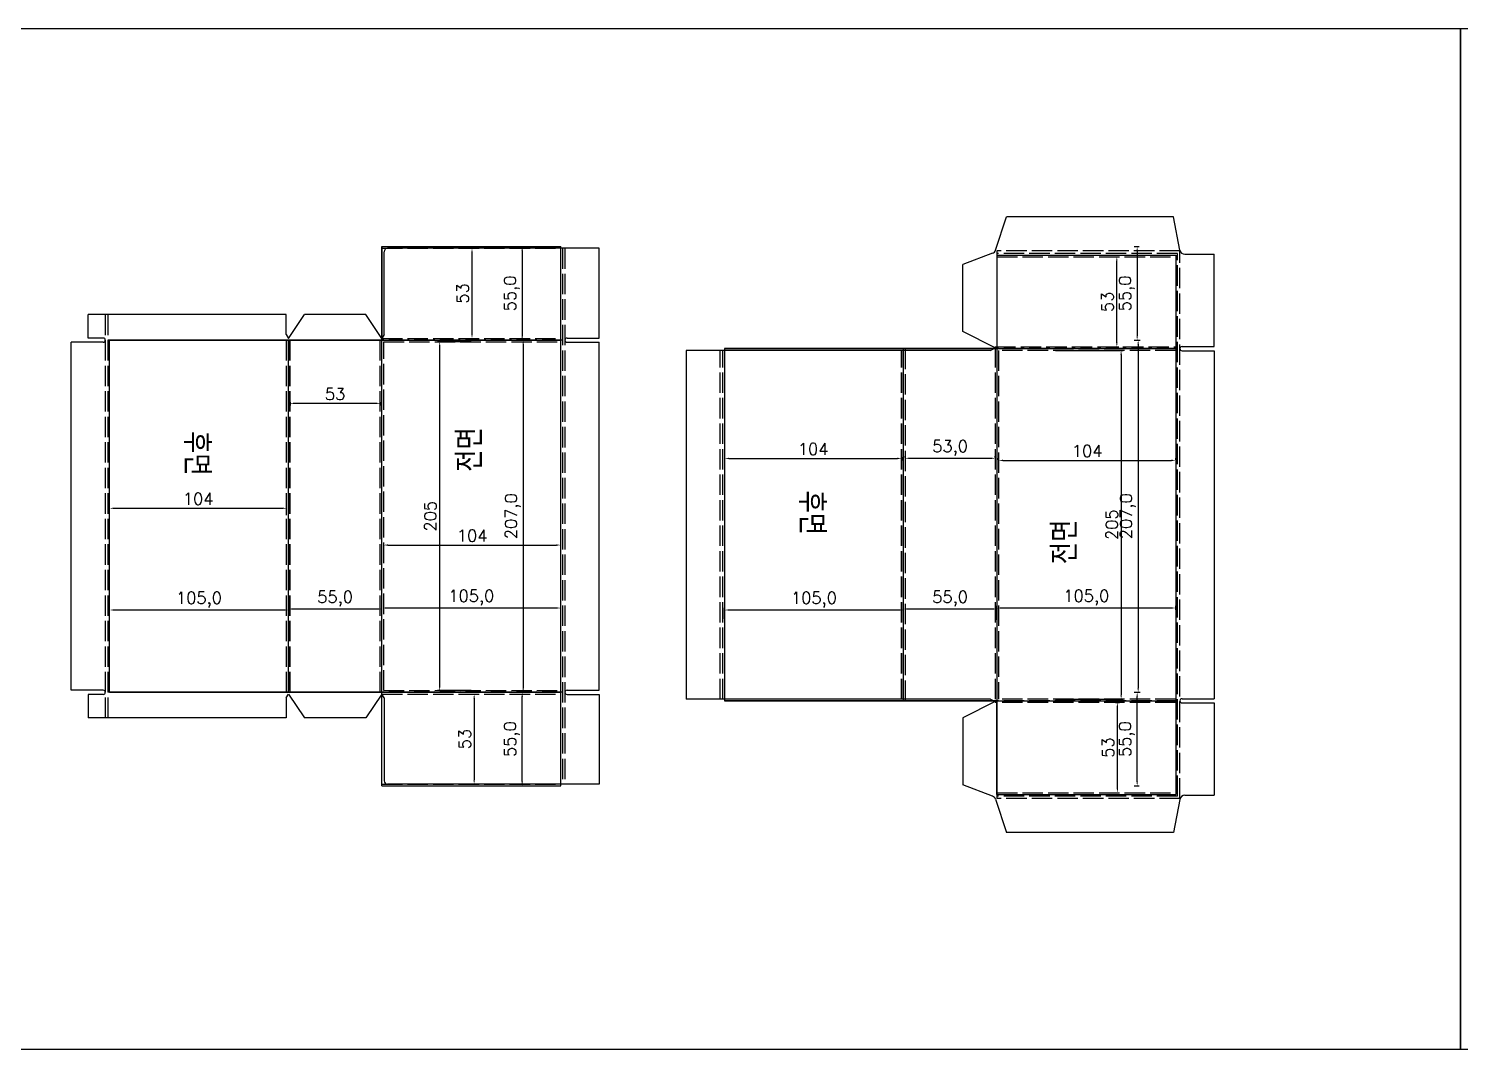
# Model space of a CAD drawing. Header units: millimetres. Extents: x 2179 to 11229, y 1198 to 3756.
# Drawn here: x 5838 to 6679, y 2635 to 3235 of the extents above; entities that cross this region are included whole.
import ezdxf

# ---------------------------------------------------------------- set-up
doc = ezdxf.new("R2010")
doc.units = ezdxf.units.MM
doc.linetypes.add('ACAD_ISO02W100', pattern=[15, 12, -3])
for name, color, linetype in [('기지', 7, 'Continuous'), ('인쇄지', 7, 'Continuous'), ('치수', 7, 'Continuous')]:
    doc.layers.add(name, color=color, linetype=linetype)
doc.styles.get("Standard").update_dxf_attribs({"font": 'txt.shx', "bigfont": 'zfhg.shx'})
doc.dimstyles.new('ISO-25', dxfattribs={"dimtxt": 2.5, "dimasz": 2.5, "dimexe": 1.25, "dimexo": 0.625, "dimtad": 1, "dimtxsty": 'Standard', "dimcen": 2.5, "dimadec": 0, "dimazin": 0, "dimtfac": 1, "dimtmove": 0, "dimatfit": 3, "dimfxl": 0, "dimarcsym": 0})

# ---------------------------------------------------------------- blocks, each defined once
blk = doc.blocks.new('*D244')
at = {"layer": 'DEFPOINTS', "color": 0}
for p in [(6476.55, 3101.07), (6477.03, 3101.07), (6476.55, 3048.07)]:
    blk.add_point(p, dxfattribs=at)
at = {"layer": '치수', "color": 0, "lineweight": -2}
for p, q in [((6477.03, 3050.57), (6477.03, 3098.57)), ((6477.18, 3101.07), (6478.28, 3101.07)), ((6477.18, 3048.07), (6478.28, 3048.07))]:
    blk.add_line(p, q, dxfattribs=at)
at = {"layer": '치수', "color": 0}
for points in [[(6476.61, 3098.57), (6477.44, 3098.57), (6477.03, 3101.07)], [(6476.61, 3050.57), (6477.44, 3050.57), (6477.03, 3048.07)]]:
    blk.add_solid(points, dxfattribs=at)
at = {"layer": '치수', "color": 0, "insert": (6471.53, 3074.57), "char_height": 7, "attachment_point": 5, "rotation": 90}
blk.add_mtext('53', dxfattribs=at)
blk = doc.blocks.new('*D243')
at = {"layer": 'DEFPOINTS', "color": 0}
for p in [(6440.32, 3046.07), (6440.32, 2841.07), (6479.55, 2841.07)]:
    blk.add_point(p, dxfattribs=at)
at = {"layer": '치수', "color": 0, "lineweight": -2}
for p, q in [((6440.94, 3046.07), (6480.8, 3046.07)), ((6479.55, 3043.57), (6479.55, 2843.57)), ((6440.94, 2841.07), (6480.8, 2841.07))]:
    blk.add_line(p, q, dxfattribs=at)
at = {"layer": '치수', "color": 0}
for points in [[(6479.13, 3043.57), (6479.97, 3043.57), (6479.55, 3046.07)], [(6479.13, 2843.57), (6479.97, 2843.57), (6479.55, 2841.07)]]:
    blk.add_solid(points, dxfattribs=at)
at = {"layer": '치수', "color": 0, "insert": (6474.05, 2943.57), "char_height": 7, "attachment_point": 5, "rotation": 90}
blk.add_mtext('205', dxfattribs=at)
blk = doc.blocks.new('*D245')
at = {"layer": 'DEFPOINTS', "color": 0}
for p in [(6475.61, 2839.07), (6477.34, 2839.07), (6474.44, 2786.07)]:
    blk.add_point(p, dxfattribs=at)
at = {"layer": '치수', "color": 0, "lineweight": -2}
for p, q in [((6476.24, 2839.07), (6478.59, 2839.07)), ((6477.34, 2788.57), (6477.34, 2836.57)), ((6475.06, 2786.07), (6478.59, 2786.07))]:
    blk.add_line(p, q, dxfattribs=at)
at = {"layer": '치수', "color": 0}
for points in [[(6476.93, 2836.57), (6477.76, 2836.57), (6477.34, 2839.07)], [(6476.93, 2788.57), (6477.76, 2788.57), (6477.34, 2786.07)]]:
    blk.add_solid(points, dxfattribs=at)
at = {"layer": '치수', "color": 0, "insert": (6471.84, 2812.57), "char_height": 7, "attachment_point": 5, "rotation": 90}
blk.add_mtext('53', dxfattribs=at)
blk = doc.blocks.new('*D242')
at = {"layer": 'DEFPOINTS', "color": 0}
for p in [(6407.61, 2981.18), (6511.61, 2981.4), (6511.61, 2981.18)]:
    blk.add_point(p, dxfattribs=at)
at = {"layer": '치수', "color": 0, "lineweight": -2}
for p, q in [((6407.61, 2981.81), (6407.61, 2982.65)), ((6410.11, 2981.4), (6509.11, 2981.4)), ((6511.61, 2981.81), (6511.61, 2982.65))]:
    blk.add_line(p, q, dxfattribs=at)
at = {"layer": '치수', "color": 0}
for points in [[(6410.11, 2981.82), (6410.11, 2980.99), (6407.61, 2981.4)], [(6509.11, 2981.82), (6509.11, 2980.99), (6511.61, 2981.4)]]:
    blk.add_solid(points, dxfattribs=at)
at = {"layer": '치수', "color": 0, "insert": (6459.61, 2986.9), "char_height": 7, "attachment_point": 5}
blk.add_mtext('104', dxfattribs=at)
blk = doc.blocks.new('*D241')
at = {"layer": 'DEFPOINTS', "color": 0}
for p in [(6246.61, 2984.01), (6350.61, 2984.01), (6350.61, 2982.56)]:
    blk.add_point(p, dxfattribs=at)
at = {"layer": '치수', "color": 0, "lineweight": -2}
for p, q in [((6246.61, 2983.38), (6246.61, 2981.31)), ((6249.11, 2982.56), (6348.11, 2982.56)), ((6350.61, 2983.38), (6350.61, 2981.31))]:
    blk.add_line(p, q, dxfattribs=at)
at = {"layer": '치수', "color": 0}
for points in [[(6249.11, 2982.98), (6249.11, 2982.15), (6246.61, 2982.56)], [(6348.11, 2982.98), (6348.11, 2982.15), (6350.61, 2982.56)]]:
    blk.add_solid(points, dxfattribs=at)
at = {"layer": '치수', "color": 0, "insert": (6298.61, 2988.06), "char_height": 7, "attachment_point": 5}
blk.add_mtext('104', dxfattribs=at)
blk = doc.blocks.new('*D257')
at = {"layer": 'DEFPOINTS', "color": 0}
for p in [(6097.88, 3106.06), (6097.88, 3053.06), (6098.26, 3053.06)]:
    blk.add_point(p, dxfattribs=at)
at = {"layer": '치수', "color": 0, "lineweight": -2}
for p, q in [((6098.26, 3103.56), (6098.26, 3055.56)), ((6098.51, 3106.06), (6099.51, 3106.06)), ((6098.51, 3053.06), (6099.51, 3053.06))]:
    blk.add_line(p, q, dxfattribs=at)
at = {"layer": '치수', "color": 0}
for points in [[(6097.85, 3103.56), (6098.68, 3103.56), (6098.26, 3106.06)], [(6097.85, 3055.56), (6098.68, 3055.56), (6098.26, 3053.06)]]:
    blk.add_solid(points, dxfattribs=at)
at = {"layer": '치수', "color": 0, "insert": (6092.76, 3079.56), "char_height": 7, "attachment_point": 5, "rotation": 90}
blk.add_mtext('53', dxfattribs=at)
blk = doc.blocks.new('*D258')
at = {"layer": 'DEFPOINTS', "color": 0}
for p in [(6097.88, 2844.06), (6097.88, 2791.06), (6099.53, 2791.06)]:
    blk.add_point(p, dxfattribs=at)
at = {"layer": '치수', "color": 0, "lineweight": -2}
for p, q in [((6098.51, 2844.06), (6100.78, 2844.06)), ((6099.53, 2841.56), (6099.53, 2793.56)), ((6098.51, 2791.06), (6100.78, 2791.06))]:
    blk.add_line(p, q, dxfattribs=at)
at = {"layer": '치수', "color": 0}
for points in [[(6099.11, 2841.56), (6099.94, 2841.56), (6099.53, 2844.06)], [(6099.11, 2793.56), (6099.94, 2793.56), (6099.53, 2791.06)]]:
    blk.add_solid(points, dxfattribs=at)
at = {"layer": '치수', "color": 0, "insert": (6094.03, 2817.56), "char_height": 7, "attachment_point": 5, "rotation": 90}
blk.add_mtext('53', dxfattribs=at)
blk = doc.blocks.new('*D259')
at = {"layer": 'DEFPOINTS', "color": 0}
for p in [(5989.38, 2953.24), (5885.38, 2948.56), (5989.38, 2948.56)]:
    blk.add_point(p, dxfattribs=at)
at = {"layer": '치수', "color": 0, "lineweight": -2}
for p, q in [((5885.38, 2949.18), (5885.38, 2954.49)), ((5887.88, 2953.24), (5986.88, 2953.24)), ((5989.38, 2949.18), (5989.38, 2954.49))]:
    blk.add_line(p, q, dxfattribs=at)
at = {"layer": '치수', "color": 0}
for points in [[(5887.88, 2953.66), (5887.88, 2952.83), (5885.38, 2953.24)], [(5986.88, 2953.66), (5986.88, 2952.83), (5989.38, 2953.24)]]:
    blk.add_solid(points, dxfattribs=at)
at = {"layer": '치수', "color": 0, "insert": (5937.38, 2958.74), "char_height": 7, "attachment_point": 5}
blk.add_mtext('104', dxfattribs=at)
blk = doc.blocks.new('*D260')
at = {"layer": 'DEFPOINTS', "color": 0}
for p in [(5991.38, 3016.16), (6044.38, 3016.16), (6044.38, 3014.93)]:
    blk.add_point(p, dxfattribs=at)
at = {"layer": '치수', "color": 0, "lineweight": -2}
for p, q in [((5991.38, 3015.53), (5991.38, 3013.68)), ((5993.88, 3014.93), (6041.88, 3014.93)), ((6044.38, 3015.53), (6044.38, 3013.68))]:
    blk.add_line(p, q, dxfattribs=at)
at = {"layer": '치수', "color": 0}
for points in [[(5993.88, 3015.35), (5993.88, 3014.51), (5991.38, 3014.93)], [(6041.88, 3015.35), (6041.88, 3014.51), (6044.38, 3014.93)]]:
    blk.add_solid(points, dxfattribs=at)
at = {"layer": '치수', "color": 0, "insert": (6017.88, 3020.43), "char_height": 7, "attachment_point": 5}
blk.add_mtext('53', dxfattribs=at)
blk = doc.blocks.new('*D261')
at = {"layer": 'DEFPOINTS', "color": 0}
for p in [(6046.38, 2929.22), (6150.38, 2931.63), (6150.38, 2929.22)]:
    blk.add_point(p, dxfattribs=at)
at = {"layer": '치수', "color": 0, "lineweight": -2}
for p, q in [((6046.38, 2929.84), (6046.38, 2932.88)), ((6048.88, 2931.63), (6147.88, 2931.63)), ((6150.38, 2929.84), (6150.38, 2932.88))]:
    blk.add_line(p, q, dxfattribs=at)
at = {"layer": '치수', "color": 0}
for points in [[(6048.88, 2932.04), (6048.88, 2931.21), (6046.38, 2931.63)], [(6147.88, 2932.04), (6147.88, 2931.21), (6150.38, 2931.63)]]:
    blk.add_solid(points, dxfattribs=at)
at = {"layer": '치수', "color": 0, "insert": (6098.38, 2937.13), "char_height": 7, "attachment_point": 5}
blk.add_mtext('104', dxfattribs=at)
blk = doc.blocks.new('*D262')
at = {"layer": 'DEFPOINTS', "color": 0}
for p in [(6079.28, 3051.06), (6098.38, 3051.06), (6098.38, 2846.06)]:
    blk.add_point(p, dxfattribs=at)
at = {"layer": '치수', "color": 0, "lineweight": -2}
for p, q in [((6097.76, 3051.06), (6078.03, 3051.06)), ((6079.28, 2848.56), (6079.28, 3048.56)), ((6097.76, 2846.06), (6078.03, 2846.06))]:
    blk.add_line(p, q, dxfattribs=at)
at = {"layer": '치수', "color": 0}
for points in [[(6078.86, 3048.56), (6079.69, 3048.56), (6079.28, 3051.06)], [(6078.86, 2848.56), (6079.69, 2848.56), (6079.28, 2846.06)]]:
    blk.add_solid(points, dxfattribs=at)
at = {"layer": '치수', "color": 0, "insert": (6073.78, 2948.56), "char_height": 7, "attachment_point": 5, "rotation": 90}
blk.add_mtext('205', dxfattribs=at)
blk = doc.blocks.new('*D569')
at = {"layer": 'DEFPOINTS', "color": 0}
for p in [(6352.61, 2982.44), (6405.61, 2982.62), (6405.61, 2982.44)]:
    blk.add_point(p, dxfattribs=at)
at = {"layer": '치수', "color": 0, "lineweight": -2}
for p, q in [((6352.61, 2983.06), (6352.61, 2983.87)), ((6355.11, 2982.62), (6403.11, 2982.62)), ((6405.61, 2983.06), (6405.61, 2983.87))]:
    blk.add_line(p, q, dxfattribs=at)
at = {"layer": '치수', "color": 0}
for points in [[(6355.11, 2983.04), (6355.11, 2982.21), (6352.61, 2982.62)], [(6403.11, 2983.04), (6403.11, 2982.21), (6405.61, 2982.62)]]:
    blk.add_solid(points, dxfattribs=at)
at = {"layer": '치수', "color": 0, "insert": (6379.11, 2988.71), "char_height": 7, "attachment_point": 5}
blk.add_mtext('53,0', dxfattribs=at)
blk = doc.blocks.new('*D570')
at = {"layer": 'DEFPOINTS', "color": 0}
for p in [(6045.38, 2894.61), (6045.38, 2892.86), (6150.38, 2892.86)]:
    blk.add_point(p, dxfattribs=at)
at = {"layer": '치수', "color": 0, "lineweight": -2}
for p, q in [((6045.38, 2893.48), (6045.38, 2895.86)), ((6147.88, 2894.61), (6047.88, 2894.61)), ((6150.38, 2893.48), (6150.38, 2895.86))]:
    blk.add_line(p, q, dxfattribs=at)
at = {"layer": '치수', "color": 0}
for points in [[(6047.88, 2895.03), (6047.88, 2894.2), (6045.38, 2894.61)], [(6147.88, 2895.03), (6147.88, 2894.2), (6150.38, 2894.61)]]:
    blk.add_solid(points, dxfattribs=at)
at = {"layer": '치수', "color": 0, "insert": (6097.88, 2900.7), "char_height": 7, "attachment_point": 5}
blk.add_mtext('105,0', dxfattribs=at)
blk = doc.blocks.new('*D571')
at = {"layer": 'DEFPOINTS', "color": 0}
for p in [(5990.38, 2894.03), (5990.38, 2887.02), (6045.38, 2887.02)]:
    blk.add_point(p, dxfattribs=at)
at = {"layer": '치수', "color": 0, "lineweight": -2}
for p, q in [((5990.38, 2887.64), (5990.38, 2895.28)), ((6042.88, 2894.03), (5992.88, 2894.03)), ((6045.38, 2887.64), (6045.38, 2895.28))]:
    blk.add_line(p, q, dxfattribs=at)
at = {"layer": '치수', "color": 0}
for points in [[(5992.88, 2894.44), (5992.88, 2893.61), (5990.38, 2894.03)], [(6042.88, 2894.44), (6042.88, 2893.61), (6045.38, 2894.03)]]:
    blk.add_solid(points, dxfattribs=at)
at = {"layer": '치수', "color": 0, "insert": (6017.88, 2900.11), "char_height": 7, "attachment_point": 5}
blk.add_mtext('55,0', dxfattribs=at)
blk = doc.blocks.new('*D572')
at = {"layer": 'DEFPOINTS', "color": 0}
for p in [(5885.38, 2893.44), (5885.38, 2887.64), (5990.38, 2887.64)]:
    blk.add_point(p, dxfattribs=at)
at = {"layer": '치수', "color": 0, "lineweight": -2}
for p, q in [((5885.38, 2888.27), (5885.38, 2894.69)), ((5987.88, 2893.44), (5887.88, 2893.44)), ((5990.38, 2888.27), (5990.38, 2894.69))]:
    blk.add_line(p, q, dxfattribs=at)
at = {"layer": '치수', "color": 0}
for points in [[(5887.88, 2893.86), (5887.88, 2893.03), (5885.38, 2893.44)], [(5987.88, 2893.86), (5987.88, 2893.03), (5990.38, 2893.44)]]:
    blk.add_solid(points, dxfattribs=at)
at = {"layer": '치수', "color": 0, "insert": (5937.88, 2899.53), "char_height": 7, "attachment_point": 5}
blk.add_mtext('105,0', dxfattribs=at)
blk = doc.blocks.new('*D573')
at = {"layer": 'DEFPOINTS', "color": 0}
for p in [(6125.36, 3107.06), (6125.36, 3052.06), (6127.75, 3052.06)]:
    blk.add_point(p, dxfattribs=at)
at = {"layer": '치수', "color": 0, "lineweight": -2}
for p, q in [((6125.98, 3107.06), (6129, 3107.06)), ((6127.75, 3104.56), (6127.75, 3054.56)), ((6125.98, 3052.06), (6129, 3052.06))]:
    blk.add_line(p, q, dxfattribs=at)
at = {"layer": '치수', "color": 0}
for points in [[(6127.33, 3104.56), (6128.17, 3104.56), (6127.75, 3107.06)], [(6127.33, 3054.56), (6128.17, 3054.56), (6127.75, 3052.06)]]:
    blk.add_solid(points, dxfattribs=at)
at = {"layer": '치수', "color": 0, "insert": (6121.67, 3079.56), "char_height": 7, "attachment_point": 5, "rotation": 90}
blk.add_mtext('55,0', dxfattribs=at)
blk = doc.blocks.new('*D574')
at = {"layer": 'DEFPOINTS', "color": 0}
for p in [(6125.98, 3052.06), (6125.98, 2845.06), (6128.33, 2845.06)]:
    blk.add_point(p, dxfattribs=at)
at = {"layer": '치수', "color": 0, "lineweight": -2}
for p, q in [((6126.61, 3052.06), (6129.58, 3052.06)), ((6128.33, 3049.56), (6128.33, 2847.56)), ((6126.61, 2845.06), (6129.58, 2845.06))]:
    blk.add_line(p, q, dxfattribs=at)
at = {"layer": '치수', "color": 0}
for points in [[(6127.92, 3049.56), (6128.75, 3049.56), (6128.33, 3052.06)], [(6127.92, 2847.56), (6128.75, 2847.56), (6128.33, 2845.06)]]:
    blk.add_solid(points, dxfattribs=at)
at = {"layer": '치수', "color": 0, "insert": (6122.25, 2948.56), "char_height": 7, "attachment_point": 5, "rotation": 90}
blk.add_mtext('207,0', dxfattribs=at)
blk = doc.blocks.new('*D575')
at = {"layer": 'DEFPOINTS', "color": 0}
for p in [(6125.36, 2845.06), (6127.75, 2845.06), (6125.36, 2790.06)]:
    blk.add_point(p, dxfattribs=at)
at = {"layer": '치수', "color": 0, "lineweight": -2}
for p, q in [((6125.98, 2845.06), (6129, 2845.06)), ((6127.75, 2792.56), (6127.75, 2842.56)), ((6125.98, 2790.06), (6129, 2790.06))]:
    blk.add_line(p, q, dxfattribs=at)
at = {"layer": '치수', "color": 0}
for points in [[(6127.33, 2842.56), (6128.17, 2842.56), (6127.75, 2845.06)], [(6127.33, 2792.56), (6128.17, 2792.56), (6127.75, 2790.06)]]:
    blk.add_solid(points, dxfattribs=at)
at = {"layer": '치수', "color": 0, "insert": (6121.67, 2817.56), "char_height": 7, "attachment_point": 5, "rotation": 90}
blk.add_mtext('55,0', dxfattribs=at)
blk = doc.blocks.new('*D576')
at = {"layer": 'DEFPOINTS', "color": 0}
for p in [(6486.58, 3107.06), (6486.58, 3052.06), (6488.97, 3052.06)]:
    blk.add_point(p, dxfattribs=at)
at = {"layer": '치수', "color": 0, "lineweight": -2}
for p, q in [((6487.21, 3107.06), (6490.22, 3107.06)), ((6488.97, 3104.56), (6488.97, 3054.56)), ((6487.21, 3052.06), (6490.22, 3052.06))]:
    blk.add_line(p, q, dxfattribs=at)
at = {"layer": '치수', "color": 0}
for points in [[(6488.56, 3104.56), (6489.39, 3104.56), (6488.97, 3107.06)], [(6488.56, 3054.56), (6489.39, 3054.56), (6488.97, 3052.06)]]:
    blk.add_solid(points, dxfattribs=at)
at = {"layer": '치수', "color": 0, "insert": (6482.89, 3079.56), "char_height": 7, "attachment_point": 5, "rotation": 90}
blk.add_mtext('55,0', dxfattribs=at)
blk = doc.blocks.new('*D577')
at = {"layer": 'DEFPOINTS', "color": 0}
for p in [(6487.21, 3052.06), (6487.21, 2845.06), (6489.56, 2845.06)]:
    blk.add_point(p, dxfattribs=at)
at = {"layer": '치수', "color": 0, "lineweight": -2}
for p, q in [((6487.83, 3052.06), (6490.81, 3052.06)), ((6489.56, 3049.56), (6489.56, 2847.56)), ((6487.83, 2845.06), (6490.81, 2845.06))]:
    blk.add_line(p, q, dxfattribs=at)
at = {"layer": '치수', "color": 0}
for points in [[(6489.14, 3049.56), (6489.98, 3049.56), (6489.56, 3052.06)], [(6489.14, 2847.56), (6489.98, 2847.56), (6489.56, 2845.06)]]:
    blk.add_solid(points, dxfattribs=at)
at = {"layer": '치수', "color": 0, "insert": (6483.48, 2948.56), "char_height": 7, "attachment_point": 5, "rotation": 90}
blk.add_mtext('207,0', dxfattribs=at)
blk = doc.blocks.new('*D579')
at = {"layer": 'DEFPOINTS', "color": 0}
for p in [(6406.61, 2894.61), (6406.61, 2892.86), (6511.61, 2892.86)]:
    blk.add_point(p, dxfattribs=at)
at = {"layer": '치수', "color": 0, "lineweight": -2}
for p, q in [((6406.61, 2893.48), (6406.61, 2895.86)), ((6509.11, 2894.61), (6409.11, 2894.61)), ((6511.61, 2893.48), (6511.61, 2895.86))]:
    blk.add_line(p, q, dxfattribs=at)
at = {"layer": '치수', "color": 0}
for points in [[(6409.11, 2895.03), (6409.11, 2894.2), (6406.61, 2894.61)], [(6509.11, 2895.03), (6509.11, 2894.2), (6511.61, 2894.61)]]:
    blk.add_solid(points, dxfattribs=at)
at = {"layer": '치수', "color": 0, "insert": (6459.11, 2900.7), "char_height": 7, "attachment_point": 5}
blk.add_mtext('105,0', dxfattribs=at)
blk = doc.blocks.new('*D580')
at = {"layer": 'DEFPOINTS', "color": 0}
for p in [(6351.61, 2894.03), (6351.61, 2887.02), (6406.61, 2887.02)]:
    blk.add_point(p, dxfattribs=at)
at = {"layer": '치수', "color": 0, "lineweight": -2}
for p, q in [((6351.61, 2887.64), (6351.61, 2895.28)), ((6404.11, 2894.03), (6354.11, 2894.03)), ((6406.61, 2887.64), (6406.61, 2895.28))]:
    blk.add_line(p, q, dxfattribs=at)
at = {"layer": '치수', "color": 0}
for points in [[(6354.11, 2894.44), (6354.11, 2893.61), (6351.61, 2894.03)], [(6404.11, 2894.44), (6404.11, 2893.61), (6406.61, 2894.03)]]:
    blk.add_solid(points, dxfattribs=at)
at = {"layer": '치수', "color": 0, "insert": (6379.11, 2900.11), "char_height": 7, "attachment_point": 5}
blk.add_mtext('55,0', dxfattribs=at)
blk = doc.blocks.new('*D581')
at = {"layer": 'DEFPOINTS', "color": 0}
for p in [(6246.61, 2893.44), (6246.61, 2887.64), (6351.61, 2887.64)]:
    blk.add_point(p, dxfattribs=at)
at = {"layer": '치수', "color": 0, "lineweight": -2}
for p, q in [((6246.61, 2888.27), (6246.61, 2894.69)), ((6349.11, 2893.44), (6249.11, 2893.44)), ((6351.61, 2888.27), (6351.61, 2894.69))]:
    blk.add_line(p, q, dxfattribs=at)
at = {"layer": '치수', "color": 0}
for points in [[(6249.11, 2893.86), (6249.11, 2893.03), (6246.61, 2893.44)], [(6349.11, 2893.86), (6349.11, 2893.03), (6351.61, 2893.44)]]:
    blk.add_solid(points, dxfattribs=at)
at = {"layer": '치수', "color": 0, "insert": (6299.11, 2899.53), "char_height": 7, "attachment_point": 5}
blk.add_mtext('105,0', dxfattribs=at)
blk = doc.blocks.new('*D578')
at = {"layer": 'DEFPOINTS', "color": 0}
for p in [(6486.58, 2845.06), (6488.97, 2845.06), (6486.58, 2790.06)]:
    blk.add_point(p, dxfattribs=at)
at = {"layer": '치수', "color": 0, "lineweight": -2}
for p, q in [((6487.21, 2845.06), (6490.22, 2845.06)), ((6488.97, 2792.56), (6488.97, 2842.56)), ((6487.21, 2790.06), (6490.22, 2790.06))]:
    blk.add_line(p, q, dxfattribs=at)
at = {"layer": '치수', "color": 0}
for points in [[(6488.56, 2842.56), (6489.39, 2842.56), (6488.97, 2845.06)], [(6488.56, 2792.56), (6489.39, 2792.56), (6488.97, 2790.06)]]:
    blk.add_solid(points, dxfattribs=at)
at = {"layer": '치수', "color": 0, "insert": (6482.89, 2817.56), "char_height": 7, "attachment_point": 5, "rotation": 90}
blk.add_mtext('55,0', dxfattribs=at)

msp = doc.modelspace()

# ---------------------------------------------------------------- linework, layer by layer
at = {"color": 6}
for points in [[(5328.818, 3235.181), (6678.818, 3235.181), (6678.818, 2635.181), (5328.818, 2635.181)], [(6678.818, 3235.181), (8028.818, 3235.181), (8028.818, 2635.181), (6678.818, 2635.181)]]:
    msp.add_lwpolyline(points, close=True, dxfattribs=at)
at = {"layer": '기지', "color": 3}
for p, q in [((6045.381, 2790.057), (6045.381, 3107.057)), ((6045.381, 3107.057), (6150.381, 3107.057)), ((6406.606, 3102.071), (6406.606, 2785.071)), ((6406.606, 3102.071), (6511.606, 3102.071)), ((5885.381, 3052.057), (6150.381, 3052.057)), ((5990.381, 2845.057), (5990.381, 3052.057)), ((6246.606, 3047.071), (6511.606, 3047.071)), ((6351.606, 3047.071), (6351.606, 2840.071)), ((5885.381, 2845.057), (6150.381, 2845.057)), ((6246.606, 2840.071), (6511.606, 2840.071)), ((6045.381, 2790.057), (6150.381, 2790.057)), ((6406.606, 2785.071), (6511.606, 2785.071))]:
    msp.add_line(p, q, dxfattribs=at)
at = {"layer": '기지'}
for p, q in [((6045.381, 3107.057), (6150.381, 3107.057)), ((6045.381, 3107.057), (6045.381, 3052.057)), ((6150.381, 2790.057), (6150.381, 3107.057)), ((6406.606, 3102.071), (6406.606, 3047.071)), ((6406.606, 3102.071), (6511.606, 3102.071)), ((6511.606, 3102.071), (6511.606, 2785.071)), ((6045.381, 3052.057), (5885.381, 3052.057)), ((5885.381, 2845.057), (5885.381, 3052.057)), ((6406.606, 3047.071), (6246.606, 3047.071)), ((6246.606, 3047.071), (6246.606, 2840.071)), ((6045.381, 2845.057), (5885.381, 2845.057)), ((6045.381, 2790.057), (6045.381, 2845.057)), ((6406.606, 2840.071), (6246.606, 2840.071)), ((6406.606, 2785.071), (6406.606, 2840.071)), ((6045.381, 2790.057), (6150.381, 2790.057)), ((6406.606, 2785.071), (6511.606, 2785.071))]:
    msp.add_line(p, q, dxfattribs=at)
at = {"layer": '인쇄지', "color": 6}
for p, q in [((6405.804, 3104.907), (6412.247, 3124.571)), ((6510.401, 3124.571), (6412.247, 3124.571)), ((6514.022, 3105.025), (6510.401, 3124.571)), ((6046.631, 3055.365), (6046.631, 3104.057)), ((6172.881, 3106.057), (6048.631, 3106.057)), ((6172.881, 3053.307), (6172.881, 3106.057)), ((6404.051, 3103.135), (6386.606, 3096.526)), ((6386.606, 3057.068), (6386.606, 3096.526)), ((6516.972, 3102.571), (6534.106, 3102.571)), ((6534.106, 3048.321), (6534.106, 3102.571)), ((5989.131, 3067.057), (5872.881, 3067.057)), ((5872.881, 3053.307), (5872.881, 3067.057)), ((5989.131, 3055.365), (5989.131, 3067.057)), ((5990.381, 3053.057), (5999.878, 3067.057)), ((6035.885, 3067.057), (5999.878, 3067.057)), ((6045.381, 3053.057), (6035.885, 3067.057)), ((5881.631, 3053.307), (5872.881, 3053.307)), ((5989.131, 3055.365), (5990.381, 3053.057)), ((6046.631, 3055.365), (6045.381, 3053.057)), ((6154.131, 3053.307), (6172.881, 3053.307)), ((6405.606, 3047.571), (6386.606, 3057.068)), ((5862.881, 2846.307), (5862.881, 3050.807)), ((5881.631, 3050.807), (5862.881, 3050.807)), ((6154.131, 3050.807), (6172.881, 3050.807)), ((6172.881, 2846.307), (6172.881, 3050.807)), ((6402.837, 3046.071), (6224.106, 3046.071)), ((6224.106, 3046.071), (6224.106, 2841.071)), ((6402.837, 3046.071), (6405.606, 3047.571)), ((6515.356, 3048.321), (6534.106, 3048.321)), ((6515.356, 3045.821), (6534.106, 3045.821)), ((6534.106, 3045.821), (6534.106, 2841.321)), ((5881.631, 2846.307), (5862.881, 2846.307)), ((5872.881, 2843.807), (5872.881, 2830.057)), ((5881.631, 2843.807), (5872.881, 2843.807)), ((5989.131, 2841.75), (5990.381, 2844.057)), ((5990.381, 2844.057), (5999.878, 2830.057)), ((6045.381, 2844.057), (6035.885, 2830.057)), ((6046.631, 2841.75), (6045.381, 2844.057)), ((6154.131, 2846.307), (6172.881, 2846.307)), ((6154.131, 2843.807), (6172.881, 2843.807)), ((6172.881, 2843.807), (6172.881, 2791.057)), ((5989.131, 2841.75), (5989.131, 2830.057)), ((6046.631, 2841.75), (6046.631, 2793.057)), ((6402.837, 2841.071), (6224.106, 2841.071)), ((6405.606, 2839.571), (6386.606, 2830.075)), ((6402.837, 2841.071), (6405.606, 2839.571)), ((6515.356, 2841.321), (6534.106, 2841.321)), ((6515.356, 2838.821), (6534.106, 2838.821)), ((6534.106, 2838.821), (6534.106, 2784.571)), ((5989.131, 2830.057), (5872.881, 2830.057)), ((6035.885, 2830.057), (5999.878, 2830.057)), ((6386.606, 2830.075), (6386.606, 2790.617)), ((6172.881, 2791.057), (6048.631, 2791.057)), ((6404.051, 2784.008), (6386.606, 2790.617)), ((6516.972, 2784.571), (6534.106, 2784.571)), ((6405.804, 2782.236), (6412.247, 2762.571)), ((6514.022, 2782.118), (6510.401, 2762.571)), ((6510.401, 2762.571), (6412.247, 2762.571))]:
    msp.add_line(p, q, dxfattribs=at)
at = {"layer": '인쇄지', "color": 4, "linetype": 'ACAD_ISO02W100'}
for p, q in [((6151.381, 3106.057), (6151.381, 2791.057)), ((6152.881, 3106.057), (6152.881, 2791.057)), ((6406.606, 3104.571), (6406.606, 2782.571)), ((6514.106, 3104.571), (6406.606, 3104.571)), ((6514.106, 2782.571), (6514.106, 3104.571)), ((6512.606, 3103.071), (6406.606, 3103.071)), ((6512.606, 2784.071), (6512.606, 3103.071)), ((5882.881, 3067.057), (5882.881, 2830.057)), ((5884.381, 3067.057), (5884.381, 2830.057)), ((6151.381, 3052.057), (5882.881, 3052.057)), ((5990.381, 3052.057), (5990.381, 2846.057)), ((6045.381, 2845.057), (6045.381, 3052.057)), ((6244.106, 2841.071), (6244.106, 3046.071)), ((6245.606, 2841.071), (6245.606, 3046.071)), ((6351.606, 2841.071), (6351.606, 3046.071)), ((6512.606, 3047.071), (6406.606, 3047.071)), ((6151.381, 2845.057), (5882.881, 2845.057)), ((6512.606, 2840.071), (6406.606, 2840.071)), ((6512.606, 2784.071), (6406.606, 2784.071)), ((6514.106, 2782.571), (6406.606, 2782.571))]:
    msp.add_line(p, q, dxfattribs=at)
at = {"layer": '인쇄지', "color": 6}
for centre, radius, start, end in [((6048.631, 3104.057), 2, 90, 180), ((6402.988, 3105.94), 3, 290.750077, 339.856044), ((6516.972, 3105.571), 3, 190.495989, 270), ((5881.631, 3052.057), 1.25, 270, 90), ((6154.131, 3052.057), 1.25, 90, 270), ((6515.356, 3047.071), 1.25, 90, 270), ((5881.631, 2845.057), 1.25, 270, 90), ((6154.131, 2845.057), 1.25, 90, 270), ((6515.356, 2840.071), 1.25, 90, 270), ((6048.631, 2793.057), 2, 180, 270), ((6402.988, 2781.203), 3, 20.143956, 69.249923), ((6516.972, 2781.571), 3, 90, 169.504011)]:
    msp.add_arc(centre, radius, start, end, dxfattribs=at)
at = {"layer": '치수', "color": 2, "linetype": 'ACAD_ISO02W100'}
for p, q in [((6045.381, 3106.057), (6150.381, 3106.057)), ((6406.606, 3101.071), (6511.606, 3101.071)), ((6045.381, 3053.057), (6150.381, 3053.057)), ((5989.381, 2845.057), (5989.381, 3052.057)), ((5991.381, 2845.057), (5991.381, 3052.057)), ((6044.381, 2845.057), (6044.381, 3052.057)), ((6046.381, 2846.057), (6046.381, 3051.057)), ((6046.381, 3051.057), (6150.381, 3051.057)), ((6350.606, 2841.071), (6350.606, 3046.071)), ((6352.606, 3047.071), (6352.606, 2840.071)), ((6405.606, 3048.071), (6405.606, 2839.071)), ((6405.606, 3048.071), (6511.606, 3048.071)), ((6407.606, 3046.071), (6407.606, 2841.071)), ((6511.606, 3046.071), (6407.606, 3046.071)), ((6045.381, 2844.057), (6150.381, 2844.057)), ((6046.381, 2846.057), (6150.381, 2846.057)), ((6511.606, 2839.071), (6405.606, 2839.071)), ((6511.606, 2841.071), (6407.606, 2841.071)), ((6045.381, 2791.057), (6150.381, 2791.057)), ((6406.606, 2786.071), (6511.606, 2786.071))]:
    msp.add_line(p, q, dxfattribs=at)

# ---------------------------------------------------------------- texts
at = {"layer": '기지', "color": 1}
for s, rotation, p in [('후면', 270, (5929.165, 2998.681)), ('전면 ', 90, (6104.482, 2974.645)), ('후면', 270, (6290.39, 2963.729)), ('전면 ', 90, (6453.927, 2920.375))]:
    msp.add_text(s, height=15, rotation=rotation, dxfattribs=at).set_placement(p)

# ---------------------------------------------------------------- dimensions: what is measured, and where the dimension line sits
at = {"layer": '치수', "color": 1}
for base, p1, p2, angle, picture, middle in [((6098.263, 3053.057), (6097.881, 3106.057), (6097.881, 3053.057), 90, '*D257', (6092.763, 3079.557)), ((6477.028, 3101.071), (6476.553, 3048.071), (6476.553, 3101.071), 90, '*D244', (6471.528, 3074.571)), ((6079.275, 3051.057), (6098.381, 2846.057), (6098.381, 3051.057), 90, '*D262', (6073.775, 2948.557)), ((6479.549, 2841.071), (6440.319, 3046.071), (6440.319, 2841.071), 90, '*D243', (6474.049, 2943.571)), ((6044.381, 3014.932), (5991.381, 3016.157), (6044.381, 3016.157), 180, '*D260', (6017.881, 3020.432)), ((6350.606, 2982.562), (6246.606, 2984.009), (6350.606, 2984.009), 180, '*D241', (6298.606, 2988.062)), ((6511.606, 2981.402), (6407.606, 2981.183), (6511.606, 2981.183), 180, '*D242', (6459.606, 2986.902)), ((5989.381, 2953.242), (5885.381, 2948.557), (5989.381, 2948.557), 180, '*D259', (5937.381, 2958.742)), ((6150.381, 2931.628), (6046.381, 2929.215), (6150.381, 2929.215), 180, '*D261', (6098.381, 2937.128)), ((6099.527, 2791.057), (6097.881, 2844.057), (6097.881, 2791.057), 90, '*D258', (6094.027, 2817.557)), ((6477.344, 2839.071), (6474.439, 2786.071), (6475.61, 2839.071), 90, '*D245', (6471.844, 2812.571))]:
    dim = msp.add_linear_dim(base=base, p1=p1, p2=p2, angle=angle, dimstyle='ISO-25', override={"dimtxt": 7, "dimgap": 2, "dimdec": 1, "dimtdec": 1}, dxfattribs=at)
    dim.commit()
    dim.dimension.update_dxf_attribs({"geometry": picture, "text_midpoint": middle})
at = {"layer": '치수', "color": 3}
for base, p1, p2, angle, picture, middle in [((6127.749, 3052.057), (6125.357, 3107.057), (6125.357, 3052.057), 90, '*D573', (6121.666, 3079.557)), ((6488.974, 3052.057), (6486.582, 3107.057), (6486.582, 3052.057), 90, '*D576', (6482.89, 3079.557)), ((6128.333, 2845.057), (6125.982, 3052.057), (6125.982, 2845.057), 90, '*D574', (6122.25, 2948.557)), ((6489.558, 2845.057), (6487.207, 3052.057), (6487.207, 2845.057), 90, '*D577', (6483.475, 2948.557)), ((6127.749, 2845.057), (6125.357, 2790.057), (6125.357, 2845.057), 270, '*D575', (6121.666, 2817.557)), ((6488.974, 2845.057), (6486.582, 2790.057), (6486.582, 2845.057), 270, '*D578', (6482.89, 2817.557))]:
    dim = msp.add_linear_dim(base=base, p1=p1, p2=p2, angle=angle, dimstyle='ISO-25', override={"dimtxt": 7, "dimgap": 2, "dimdec": 1, "dimzin": 0, "dimtdec": 1}, dxfattribs=at)
    dim.commit()
    dim.dimension.update_dxf_attribs({"geometry": picture, "text_midpoint": middle})
at = {"layer": '치수', "color": 1}
dim = msp.add_linear_dim(base=(6405.606, 2982.624), p1=(6352.606, 2982.436), p2=(6405.606, 2982.436), dimstyle='ISO-25', override={"dimtxt": 7, "dimgap": 2, "dimdec": 1, "dimzin": 0, "dimtdec": 1}, dxfattribs=at)
dim.commit()
dim.dimension.update_dxf_attribs({"geometry": '*D569', "text_midpoint": (6379.106, 2988.707)})
at = {"layer": '치수', "color": 3}
for base, p1, p2, picture, middle in [((5885.381, 2893.444), (5990.381, 2887.642), (5885.381, 2887.642), '*D572', (5937.881, 2899.527)), ((5990.381, 2894.028), (6045.381, 2887.017), (5990.381, 2887.017), '*D571', (6017.881, 2900.111)), ((6045.381, 2894.612), (6150.381, 2892.86), (6045.381, 2892.86), '*D570', (6097.881, 2900.696)), ((6246.606, 2893.444), (6351.606, 2887.642), (6246.606, 2887.642), '*D581', (6299.106, 2899.527)), ((6351.606, 2894.028), (6406.606, 2887.017), (6351.606, 2887.017), '*D580', (6379.106, 2900.111)), ((6406.606, 2894.612), (6511.606, 2892.86), (6406.606, 2892.86), '*D579', (6459.106, 2900.696))]:
    dim = msp.add_linear_dim(base=base, p1=p1, p2=p2, dimstyle='ISO-25', override={"dimtxt": 7, "dimgap": 2, "dimdec": 1, "dimzin": 0, "dimtdec": 1}, dxfattribs=at)
    dim.commit()
    dim.dimension.update_dxf_attribs({"geometry": picture, "text_midpoint": middle})

doc.saveas('drawing.dxf')
